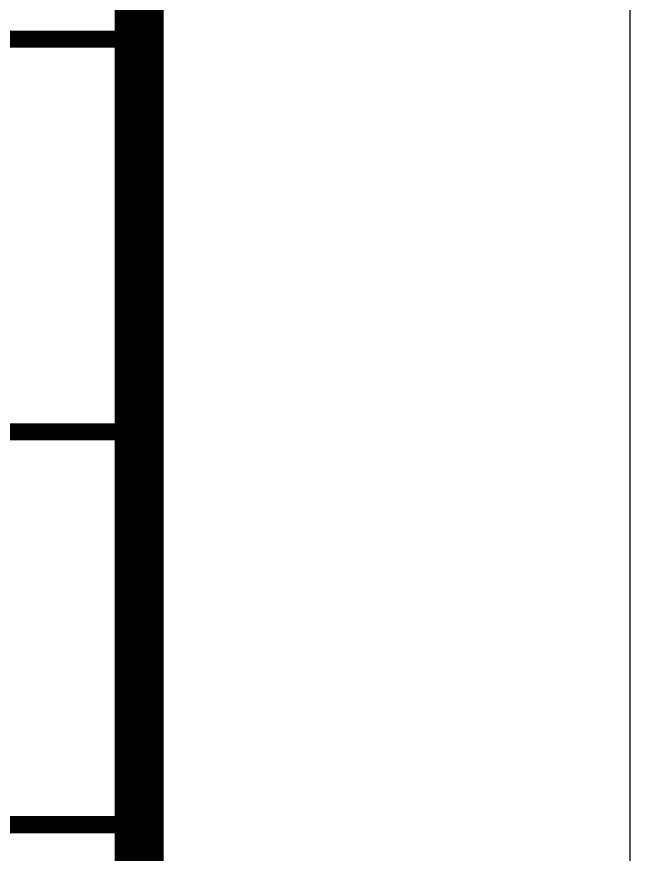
# Model space of a CAD drawing. Extents: x 1247970 to 1725648, y 860327 to 1277876.
# Drawn here: x 1382820 to 1384070, y 1045250 to 1046956 of the extents above; entities that cross this region are included whole.
import ezdxf

# ---------------------------------------------------------------- set-up
doc = ezdxf.new("R2010")
doc.units = 0
doc.header["$LTSCALE"] = 1000
doc.header["$MEASUREMENT"] = 0
doc.layers.get('0').update_dxf_attribs({"color": 254})
doc.layers.add('图框', color=140, linetype='Continuous')

# ---------------------------------------------------------------- blocks, each defined once
blk = doc.blocks.new('tq123')
at = {"layer": '图框', "const_width": 35}
for points in [[(-6995.1, 10800.3), (4.9, 10800.3)], [(-6995.1, 10000.3), (4.9, 10000.3)], [(-6995.1, 9200.3), (4.9, 9200.3)]]:
    blk.add_lwpolyline(points, dxfattribs=at)

msp = doc.modelspace()

# ---------------------------------------------------------------- linework, layer by layer
at = {"layer": '图框'}
msp.add_lwpolyline([(1278969.8, 1035110.3), (1384069.8, 1035110.3), (1384069.8, 1094510.3), (1278969.8, 1094510.3)], close=True, dxfattribs=at)
at = {"layer": '图框', "const_width": 100}
msp.add_lwpolyline([(1281469.8, 1036110.3), (1383069.8, 1036110.3), (1383069.8, 1093510.3), (1281469.8, 1093510.3)], close=True, dxfattribs=at)

# ---------------------------------------------------------------- block references
msp.add_blockref('tq123', (1383069.8, 1036110.3))

doc.saveas('drawing.dxf')
